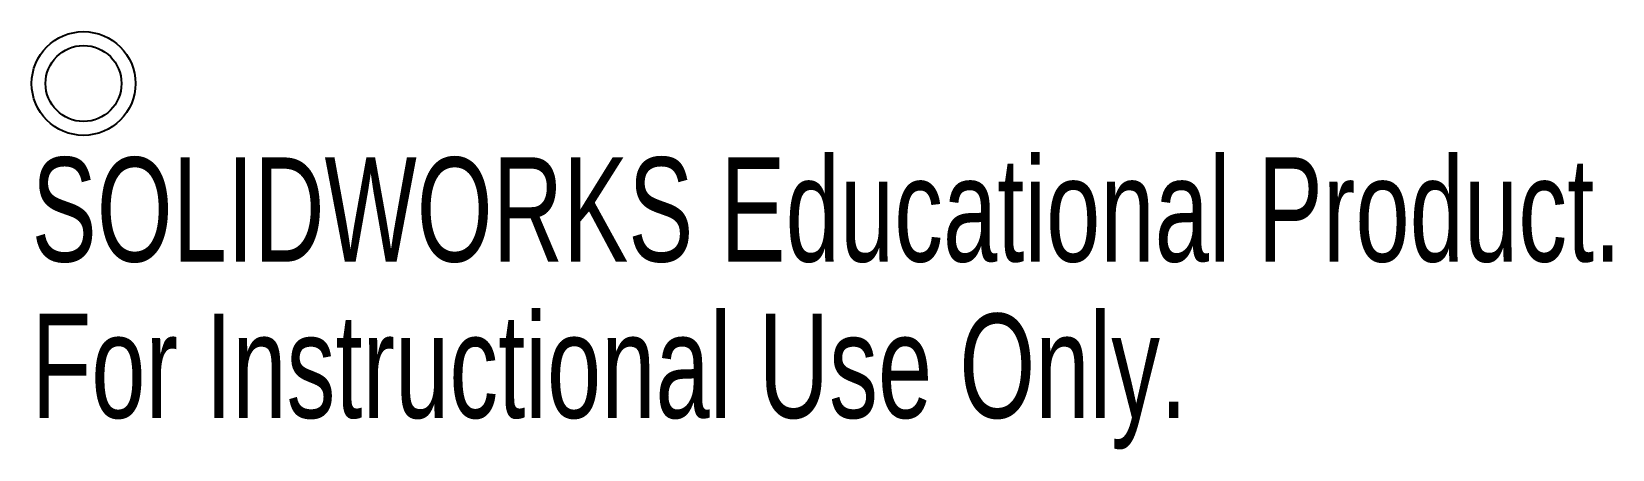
# Model space of a CAD drawing. Header units: inches. Extents: x -0.09 to 2.79, y -0.67 to 0.09.
import ezdxf

# ---------------------------------------------------------------- set-up
doc = ezdxf.new("R2010")
doc.units = ezdxf.units.IN
doc.header["$MEASUREMENT"] = 0
doc.styles.add('SLDTEXTSTYLE0', font='TXT', dxfattribs={"width": 0.7})

msp = doc.modelspace()

# ---------------------------------------------------------------- linework, layer by layer
at = {"color": 7, "linetype": 'Continuous', "lineweight": 25}
for radius in [0.0947, 0.0693]:
    msp.add_circle((0, 0), radius, dxfattribs=at)

# ---------------------------------------------------------------- texts
at = {"color": 7, "linetype": 'Continuous', "char_height": 0.1903, "attachment_point": 1, "style": 'SLDTEXTSTYLE0'}
for s, insert in [('SOLIDWORKS Educational Product.', (-0.0947, -0.1349)), ('For Instructional Use Only.', (-0.0947, -0.4203))]:
    msp.add_mtext(s, dxfattribs=dict(at, insert=insert))

doc.saveas('drawing.dxf')
